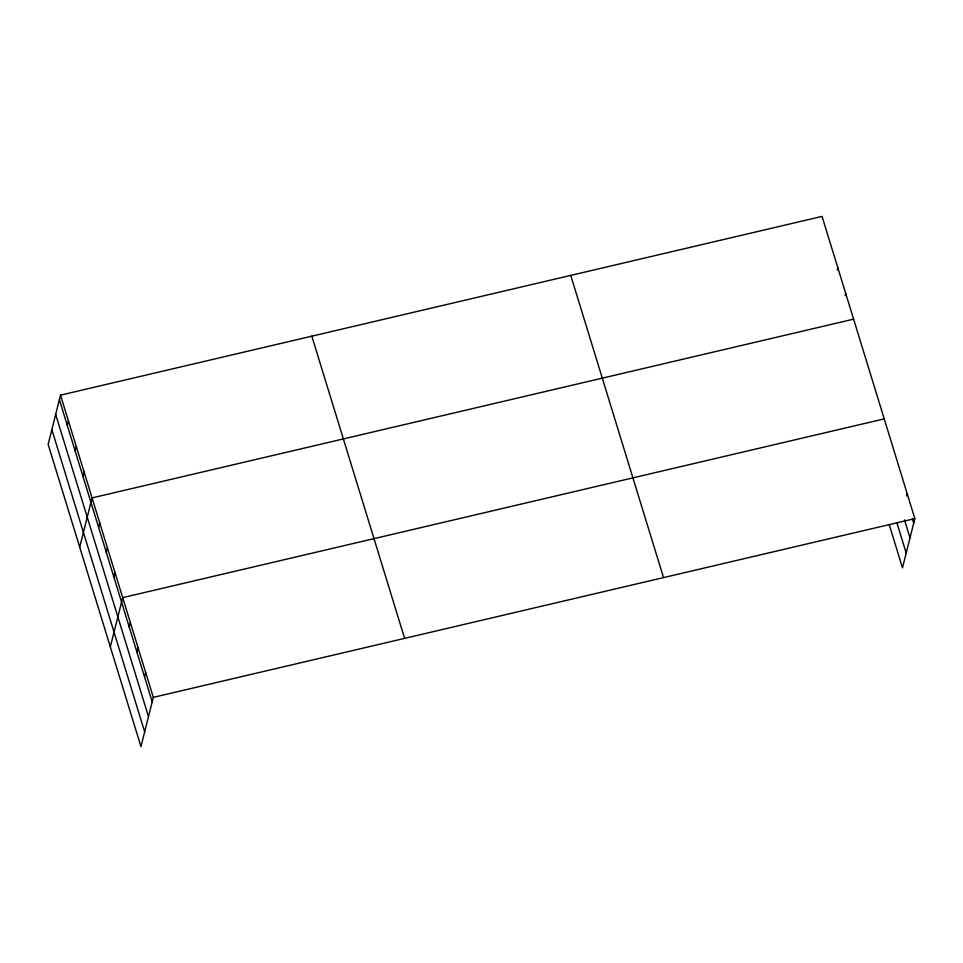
<?xml version="1.0" encoding="UTF-8"?>
<svg xmlns="http://www.w3.org/2000/svg" width="963" height="963" viewBox="0 0 963 963"><rect width="100%" height="100%" fill="white"/><g stroke="black" fill="none" stroke-linecap="round" stroke-linejoin="round"><path stroke-width="1.44" d="M60.513 395.155L48.15 444.388L140.947 746.59L153.322 697.356L60.513 395.155L822.053 216.41L914.85 518.612L902.487 567.845L889.294 524.907M67.278 425.321L68.409 420.843M75.174 451.009L76.294 446.531M83.059 476.697L84.178 472.219M79.7 547.14L92.075 497.907L853.603 319.162M98.599 527.315L99.731 522.837M106.255 552.244L107.387 547.766M113.911 577.174L115.042 572.696M110.324 646.859L122.698 597.626L884.227 418.881M129.223 627.033L130.354 622.555M136.878 651.963L138.01 647.485M144.534 676.893L145.666 672.427M837.268 270.025L837.822 267.786M845.153 295.713L845.719 293.474M906.628 495.921L907.194 493.682M153.322 697.356L914.85 518.612M912.455 518.937L913.731 523.09M904.486 519.851L910.011 537.86M896.83 522.608L906.195 553.075M570.746 275.394L663.543 577.595M311.819 336.171L404.629 638.373M59.393 399.633L152.19 701.834M55.685 414.403L148.483 716.604M51.858 429.618L144.655 731.82"/></g></svg>
